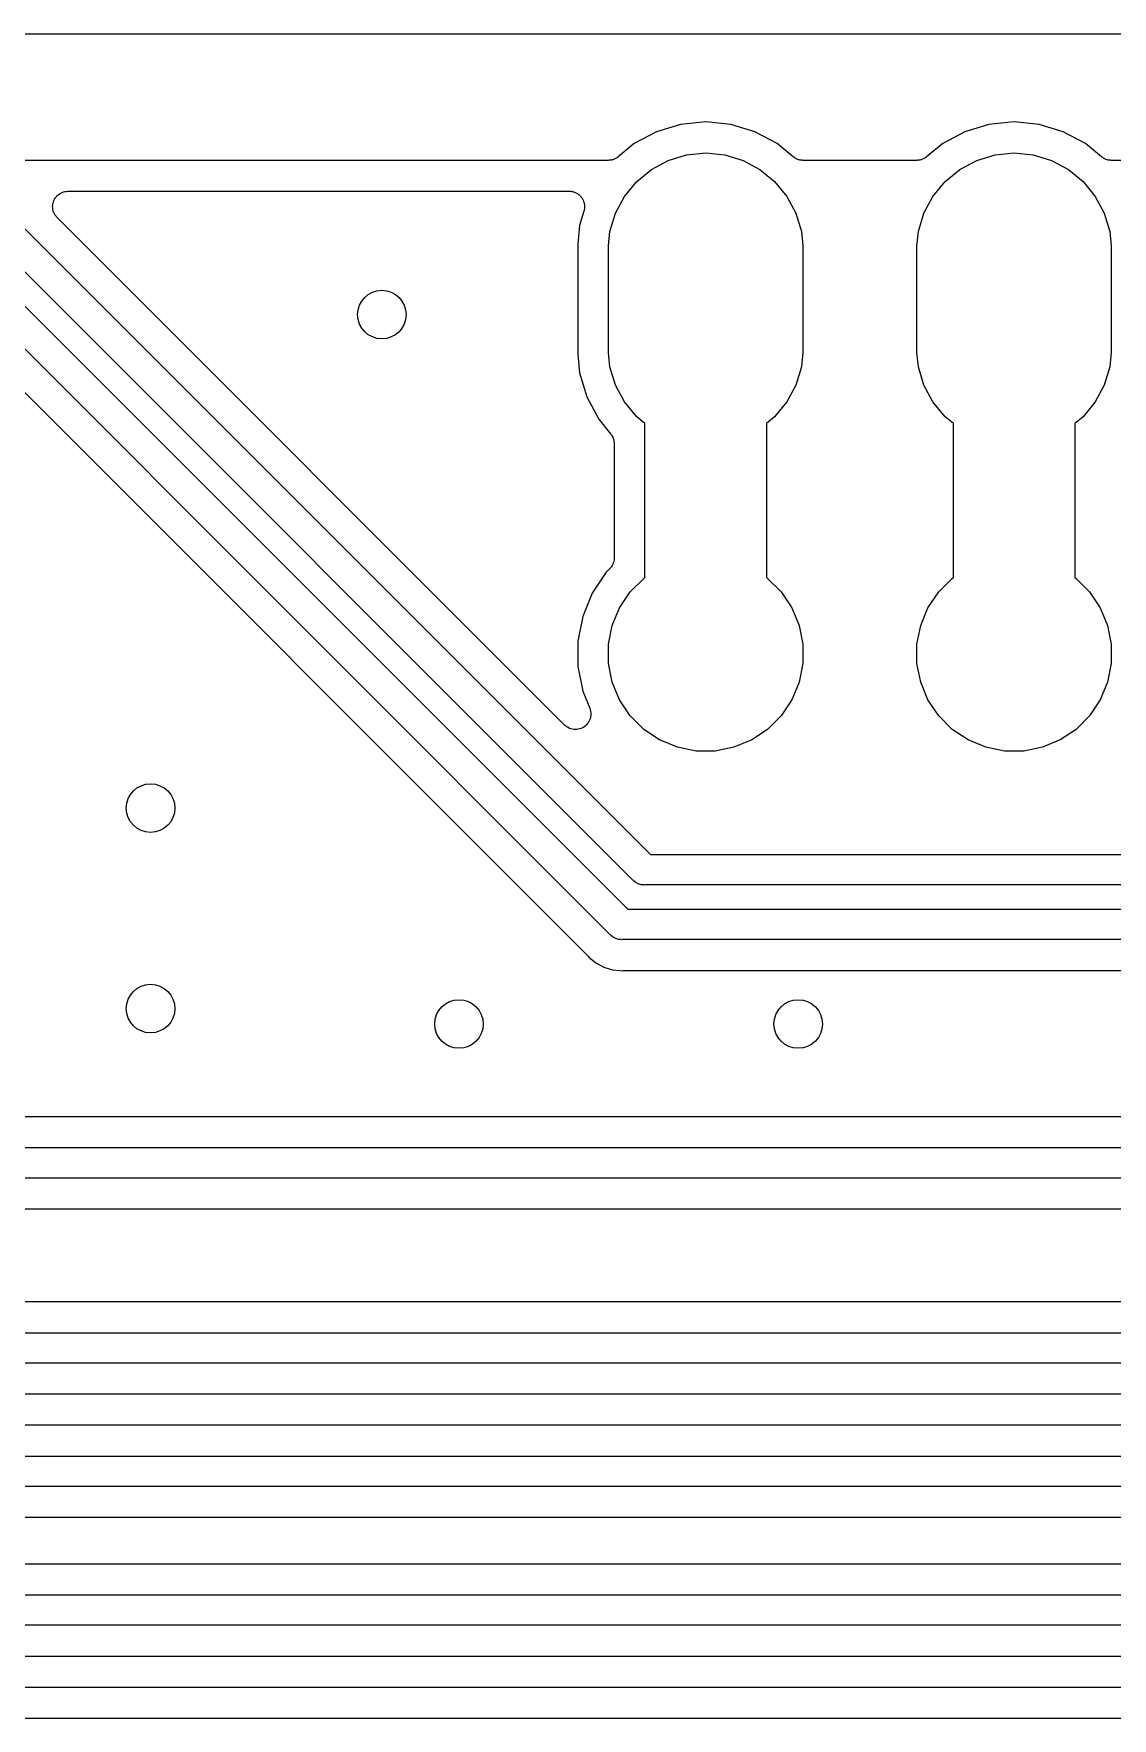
# Model space of a CAD drawing. Extents: x 74.5 to 163.3, y -89.7 to -63.9.
# Drawn here: x 97.97 to 106.85, y -82.17 to -68.3 of the extents above; entities that cross this region are included whole.
import ezdxf

# ---------------------------------------------------------------- set-up
doc = ezdxf.new("R2010")
doc.units = 0
doc.layers.add('BLACK', color=7, linetype='CONTINUOUS')

msp = doc.modelspace()

# ---------------------------------------------------------------- linework, layer by layer
at = {"layer": 'BLACK', "linetype": 'CONTINUOUS'}
for p, q in [((78.2664, -68.299), (117.441, -68.299)), ((103.298, -69.0463), (103.1, -69.1065)), ((103.505, -69.0259), (103.298, -69.0463)), ((103.712, -69.0463), (103.505, -69.0259)), ((103.91, -69.1065), (103.712, -69.0463)), ((105.838, -69.0463), (105.64, -69.1065)), ((106.045, -69.0259), (105.838, -69.0463)), ((106.252, -69.0463), (106.045, -69.0259)), ((106.45, -69.1065), (106.252, -69.0463)), ((102.917, -69.2044), (102.784, -69.3132)), ((103.1, -69.1065), (102.917, -69.2044)), ((104.093, -69.2044), (103.91, -69.1065)), ((104.226, -69.3132), (104.093, -69.2044)), ((105.457, -69.2044), (105.324, -69.3132)), ((105.64, -69.1065), (105.457, -69.2044)), ((106.633, -69.2044), (106.45, -69.1065)), ((106.766, -69.3132), (106.633, -69.2044)), ((102.703, -69.342), (81.0714, -69.342)), ((102.709, -69.3415), (102.703, -69.342)), ((102.714, -69.3415), (102.709, -69.3415)), ((102.721, -69.3403), (102.714, -69.3415)), ((102.728, -69.3396), (102.721, -69.3403)), ((102.733, -69.338), (102.728, -69.3396)), ((102.739, -69.337), (102.733, -69.338)), ((102.745, -69.3344), (102.739, -69.337)), ((102.752, -69.3324), (102.745, -69.3344)), ((102.757, -69.3298), (102.752, -69.3324)), ((102.762, -69.3278), (102.757, -69.3298)), ((102.768, -69.324), (102.762, -69.3278)), ((102.774, -69.3208), (102.768, -69.324)), ((102.778, -69.3173), (102.774, -69.3208)), ((102.783, -69.3143), (102.778, -69.3173)), ((102.784, -69.3132), (102.783, -69.3143)), ((103.058, -69.4166), (103.197, -69.3423)), ((103.197, -69.3423), (103.348, -69.2966)), ((103.348, -69.2966), (103.505, -69.2811)), ((103.505, -69.2811), (103.662, -69.2966)), ((103.662, -69.2966), (103.813, -69.3423)), ((103.813, -69.3423), (103.952, -69.4166)), ((104.231, -69.3162), (104.226, -69.3132)), ((104.235, -69.3198), (104.231, -69.3162)), ((104.241, -69.3231), (104.235, -69.3198)), ((104.247, -69.327), (104.241, -69.3231)), ((104.252, -69.3291), (104.247, -69.327)), ((104.256, -69.3317), (104.252, -69.3291)), ((104.263, -69.3338), (104.256, -69.3317)), ((104.269, -69.3365), (104.263, -69.3338)), ((104.275, -69.3376), (104.269, -69.3365)), ((104.28, -69.3392), (104.275, -69.3376)), ((104.287, -69.34), (104.28, -69.3392)), ((104.294, -69.3414), (104.287, -69.34)), ((104.299, -69.3414), (104.294, -69.3414)), ((104.305, -69.342), (104.299, -69.3414)), ((104.307, -69.342), (104.305, -69.342)), ((105.243, -69.342), (104.307, -69.342)), ((105.249, -69.3415), (105.243, -69.342)), ((105.254, -69.3415), (105.249, -69.3415)), ((105.261, -69.3403), (105.254, -69.3415)), ((105.268, -69.3396), (105.261, -69.3403)), ((105.273, -69.338), (105.268, -69.3396)), ((105.279, -69.337), (105.273, -69.338)), ((105.285, -69.3344), (105.279, -69.337)), ((105.292, -69.3324), (105.285, -69.3344)), ((105.297, -69.3298), (105.292, -69.3324)), ((105.302, -69.3278), (105.297, -69.3298)), ((105.308, -69.324), (105.302, -69.3278)), ((105.314, -69.3208), (105.308, -69.324)), ((105.318, -69.3173), (105.314, -69.3208)), ((105.323, -69.3143), (105.318, -69.3173)), ((105.324, -69.3132), (105.323, -69.3143)), ((105.598, -69.4166), (105.737, -69.3423)), ((105.737, -69.3423), (105.888, -69.2966)), ((105.888, -69.2966), (106.045, -69.2811)), ((106.045, -69.2811), (106.202, -69.2966)), ((106.202, -69.2966), (106.353, -69.3423)), ((106.353, -69.3423), (106.492, -69.4166)), ((106.771, -69.3162), (106.766, -69.3132)), ((106.775, -69.3198), (106.771, -69.3162)), ((106.781, -69.3231), (106.775, -69.3198)), ((106.787, -69.327), (106.781, -69.3231)), ((106.792, -69.3291), (106.787, -69.327)), ((106.796, -69.3317), (106.792, -69.3291)), ((106.803, -69.3338), (106.796, -69.3317)), ((106.809, -69.3365), (106.803, -69.3338)), ((106.815, -69.3376), (106.809, -69.3365)), ((106.82, -69.3392), (106.815, -69.3376)), ((106.827, -69.34), (106.82, -69.3392)), ((106.834, -69.3414), (106.827, -69.34)), ((106.839, -69.3414), (106.834, -69.3414)), ((106.845, -69.342), (106.839, -69.3414)), ((106.847, -69.342), (106.845, -69.342)), ((107.783, -69.342), (106.847, -69.342)), ((102.937, -69.5166), (103.058, -69.4166)), ((103.952, -69.4166), (104.073, -69.5166)), ((105.477, -69.5166), (105.598, -69.4166)), ((106.492, -69.4166), (106.613, -69.5166)), ((98.1558, -69.6422), (98.1635, -69.6329)), ((98.1635, -69.6329), (98.1637, -69.6327)), ((98.1637, -69.6327), (98.1638, -69.6326)), ((98.1638, -69.6326), (98.1733, -69.6249)), ((98.1733, -69.6249), (98.1827, -69.6172)), ((98.1827, -69.6172), (98.1829, -69.6171)), ((98.1829, -69.6171), (98.1831, -69.617)), ((98.1831, -69.617), (98.1939, -69.6113)), ((98.1939, -69.6113), (98.2046, -69.6056)), ((98.2046, -69.6056), (98.2048, -69.6055)), ((98.2048, -69.6055), (98.205, -69.6054)), ((98.205, -69.6054), (98.2166, -69.602)), ((98.2166, -69.602), (98.2283, -69.5984)), ((98.2283, -69.5984), (98.2286, -69.5984)), ((98.2286, -69.5984), (98.2288, -69.5983)), ((98.2288, -69.5983), (98.2408, -69.5972)), ((98.2408, -69.5972), (98.253, -69.596)), ((98.253, -69.596), (102.381, -69.596)), ((102.381, -69.596), (102.382, -69.596)), ((102.382, -69.596), (102.388, -69.5967)), ((102.388, -69.5967), (102.394, -69.5967)), ((102.394, -69.5967), (102.401, -69.598)), ((102.401, -69.598), (102.407, -69.5988)), ((102.407, -69.5988), (102.413, -69.6005)), ((102.413, -69.6005), (102.418, -69.6017)), ((102.418, -69.6017), (102.424, -69.6043)), ((102.424, -69.6043), (102.431, -69.6063)), ((102.431, -69.6063), (102.436, -69.6091)), ((102.436, -69.6091), (102.441, -69.6114)), ((102.441, -69.6114), (102.447, -69.615)), ((102.447, -69.615), (102.452, -69.6182)), ((102.452, -69.6182), (102.457, -69.622)), ((102.457, -69.622), (102.462, -69.6253)), ((102.462, -69.6253), (102.466, -69.6299)), ((102.466, -69.6299), (102.471, -69.6341)), ((102.471, -69.6341), (102.475, -69.6387)), ((102.837, -69.6384), (102.937, -69.5166)), ((104.073, -69.5166), (104.173, -69.6384)), ((105.377, -69.6384), (105.477, -69.5166)), ((106.613, -69.5166), (106.713, -69.6384)), ((98.126, -69.7217), (98.1273, -69.7096)), ((98.126, -69.7219), (98.126, -69.7217)), ((98.126, -69.7221), (98.126, -69.7219)), ((98.1271, -69.7341), (98.126, -69.7221)), ((98.1282, -69.7464), (98.1271, -69.7341)), ((98.1273, -69.7096), (98.1286, -69.6975)), ((98.1282, -69.7466), (98.1282, -69.7464)), ((98.1283, -69.7468), (98.1282, -69.7466)), ((98.1316, -69.7583), (98.1283, -69.7468)), ((98.1286, -69.6975), (98.1287, -69.6972)), ((98.1287, -69.697), (98.1324, -69.6853)), ((98.1287, -69.6972), (98.1287, -69.697)), ((98.1351, -69.7702), (98.1316, -69.7583)), ((98.1324, -69.6853), (98.1359, -69.6738)), ((98.1352, -69.7704), (98.1351, -69.7702)), ((98.1352, -69.7706), (98.1352, -69.7704)), ((98.1409, -69.7814), (98.1352, -69.7706)), ((98.1359, -69.6738), (98.136, -69.6736)), ((98.136, -69.6736), (98.1361, -69.6734)), ((98.1361, -69.6734), (98.1419, -69.6627)), ((98.1419, -69.6627), (98.1477, -69.652)), ((98.1477, -69.652), (98.1479, -69.6518)), ((98.1479, -69.6518), (98.148, -69.6516)), ((98.148, -69.6516), (98.1558, -69.6422)), ((102.502, -69.7599), (102.466, -69.8784)), ((102.475, -69.6387), (102.479, -69.6429)), ((102.479, -69.6429), (102.483, -69.6483)), ((102.483, -69.6483), (102.487, -69.6535)), ((102.487, -69.6535), (102.49, -69.6586)), ((102.49, -69.6586), (102.493, -69.6635)), ((102.493, -69.6635), (102.495, -69.6696)), ((102.495, -69.6696), (102.498, -69.6754)), ((102.498, -69.6754), (102.5, -69.681)), ((102.5, -69.681), (102.502, -69.6865)), ((102.502, -69.6865), (102.504, -69.6929)), ((102.503, -69.7541), (102.502, -69.7599)), ((102.505, -69.7485), (102.503, -69.7541)), ((102.504, -69.6929), (102.505, -69.6992)), ((102.505, -69.6992), (102.506, -69.705)), ((102.506, -69.742), (102.505, -69.7485)), ((102.506, -69.705), (102.507, -69.7108)), ((102.507, -69.7356), (102.506, -69.742)), ((102.507, -69.7108), (102.507, -69.7173)), ((102.507, -69.7173), (102.508, -69.7239)), ((102.508, -69.7239), (102.507, -69.7297)), ((102.507, -69.7297), (102.507, -69.7356)), ((102.762, -69.7774), (102.837, -69.6384)), ((104.173, -69.6384), (104.248, -69.7774)), ((105.302, -69.7774), (105.377, -69.6384)), ((106.713, -69.6384), (106.788, -69.7774)), ((97.8151, -69.8239), (103.05, -75.059)), ((98.1465, -69.7922), (98.1409, -69.7814)), ((98.1466, -69.7923), (98.1465, -69.7922)), ((98.1467, -69.7925), (98.1466, -69.7923)), ((98.1544, -69.802), (98.1467, -69.7925)), ((98.162, -69.8115), (98.1544, -69.802)), ((98.1623, -69.8118), (98.162, -69.8115)), ((98.1623, -69.8119), (98.1623, -69.8118)), ((98.1632, -69.8128), (98.1623, -69.8119)), ((98.1623, -69.8119), (98.1623, -69.8119)), ((102.342, -73.992), (98.1632, -69.8128)), ((102.466, -69.8784), (102.451, -70.0332)), ((102.717, -69.9282), (102.762, -69.7774)), ((104.248, -69.7774), (104.293, -69.9282)), ((105.257, -69.9282), (105.302, -69.7774)), ((106.788, -69.7774), (106.833, -69.9282)), ((102.906, -75.2681), (97.6706, -70.033)), ((102.451, -70.0332), (102.451, -70.9368)), ((102.705, -70.0457), (102.717, -69.9282)), ((102.705, -70.9243), (102.705, -70.0457)), ((104.293, -69.9282), (104.305, -70.0457)), ((104.305, -70.0457), (104.305, -70.9243)), ((105.245, -70.0457), (105.257, -69.9282)), ((105.245, -70.9243), (105.245, -70.0457)), ((106.833, -69.9282), (106.845, -70.0457)), ((106.845, -70.0457), (106.845, -70.9243)), ((97.6287, -70.274), (102.864, -75.509)), ((102.719, -75.7181), (97.4842, -70.483)), ((97.4162, -70.7742), (102.526, -75.8844)), ((102.451, -70.9368), (102.466, -71.0916)), ((102.717, -71.0418), (102.705, -70.9243)), ((104.305, -70.9243), (104.293, -71.0418)), ((105.257, -71.0418), (105.245, -70.9243)), ((106.845, -70.9243), (106.833, -71.0418)), ((102.466, -71.0916), (102.527, -71.2903)), ((102.762, -71.1926), (102.717, -71.0418)), ((104.293, -71.0418), (104.248, -71.1926)), ((105.302, -71.1926), (105.257, -71.0418)), ((106.833, -71.0418), (106.788, -71.1926)), ((102.527, -71.2903), (102.624, -71.4734)), ((102.837, -71.3316), (102.762, -71.1926)), ((104.248, -71.1926), (104.173, -71.3316)), ((105.377, -71.3316), (105.302, -71.1926)), ((106.788, -71.1926), (106.713, -71.3316)), ((102.937, -71.4534), (102.837, -71.3316)), ((104.173, -71.3316), (104.073, -71.4534)), ((105.477, -71.4534), (105.377, -71.3316)), ((106.713, -71.3316), (106.613, -71.4534)), ((102.624, -71.4734), (102.722, -71.5926)), ((103.005, -71.5096), (102.937, -71.4534)), ((103.005, -72.7779), (103.005, -71.5096)), ((104.073, -71.4534), (104.005, -71.5096)), ((104.005, -71.5096), (104.005, -72.7779)), ((105.545, -71.5096), (105.477, -71.4534)), ((105.545, -72.7779), (105.545, -71.5096)), ((106.613, -71.4534), (106.545, -71.5096)), ((106.545, -71.5096), (106.545, -72.7779)), ((102.722, -71.5926), (102.723, -71.5939)), ((102.723, -71.5939), (102.726, -71.5986)), ((102.726, -71.5986), (102.73, -71.6028)), ((102.73, -71.6028), (102.733, -71.6089)), ((102.733, -71.6089), (102.737, -71.6147)), ((102.737, -71.6147), (102.739, -71.6199)), ((102.739, -71.6199), (102.741, -71.6247)), ((102.741, -71.6247), (102.743, -71.6313)), ((102.743, -71.6313), (102.746, -71.6377)), ((102.746, -71.6377), (102.747, -71.6432)), ((102.747, -71.6432), (102.749, -71.6485)), ((102.749, -71.6485), (102.749, -71.6553)), ((102.749, -71.6553), (102.751, -71.6621)), ((102.751, -71.6621), (102.75, -71.6676)), ((102.75, -71.6676), (102.751, -71.6731)), ((102.751, -71.6731), (102.751, -72.6168)), ((102.729, -72.6886), (102.721, -72.6975)), ((102.73, -72.6875), (102.729, -72.688)), ((102.729, -72.688), (102.729, -72.6886)), ((102.735, -72.6771), (102.73, -72.6875)), ((102.741, -72.6668), (102.735, -72.6771)), ((102.745, -72.6544), (102.741, -72.6656)), ((102.741, -72.6656), (102.741, -72.6662)), ((102.741, -72.6662), (102.741, -72.6668)), ((102.748, -72.6432), (102.745, -72.6544)), ((102.75, -72.6303), (102.748, -72.6419)), ((102.748, -72.6419), (102.748, -72.6426)), ((102.748, -72.6426), (102.748, -72.6432)), ((102.751, -72.6186), (102.75, -72.6303)), ((102.751, -72.6168), (102.751, -72.6172)), ((102.751, -72.6172), (102.751, -72.6173)), ((102.751, -72.6173), (102.751, -72.6173)), ((102.751, -72.6173), (102.751, -72.6186)), ((102.686, -72.7341), (102.571, -72.9067)), ((102.714, -72.7066), (102.686, -72.7341)), ((102.721, -72.6975), (102.714, -72.7066)), ((102.884, -72.896), (102.995, -72.7846)), ((102.995, -72.7846), (103.005, -72.7779)), ((104.005, -72.7779), (104.015, -72.7846)), ((104.015, -72.7846), (104.126, -72.896)), ((105.424, -72.896), (105.535, -72.7846)), ((105.535, -72.7846), (105.545, -72.7779)), ((106.545, -72.7779), (106.555, -72.7846)), ((106.555, -72.7846), (106.666, -72.896)), ((102.571, -72.9067), (102.492, -73.0986)), ((102.796, -73.0271), (102.884, -72.896)), ((104.126, -72.896), (104.214, -73.0271)), ((105.336, -73.0271), (105.424, -72.896)), ((106.666, -72.896), (106.754, -73.0271)), ((102.492, -73.0986), (102.451, -73.3022)), ((102.736, -73.1726), (102.796, -73.0271)), ((104.214, -73.0271), (104.274, -73.1726)), ((105.276, -73.1726), (105.336, -73.0271)), ((106.754, -73.0271), (106.814, -73.1726)), ((102.705, -73.3272), (102.736, -73.1726)), ((104.274, -73.1726), (104.305, -73.3272)), ((105.245, -73.3272), (105.276, -73.1726)), ((106.814, -73.1726), (106.845, -73.3272)), ((102.451, -73.3022), (102.451, -73.5098)), ((102.705, -73.4848), (102.705, -73.3272)), ((104.305, -73.3272), (104.305, -73.4848)), ((105.245, -73.4848), (105.245, -73.3272)), ((106.845, -73.3272), (106.845, -73.4848)), ((102.451, -73.5098), (102.492, -73.7134)), ((102.736, -73.6394), (102.705, -73.4848)), ((104.305, -73.4848), (104.274, -73.6394)), ((105.276, -73.6394), (105.245, -73.4848)), ((106.845, -73.4848), (106.814, -73.6394)), ((102.796, -73.7849), (102.736, -73.6394)), ((104.274, -73.6394), (104.214, -73.7849)), ((105.336, -73.7849), (105.276, -73.6394)), ((106.814, -73.6394), (106.754, -73.7849)), ((102.492, -73.7134), (102.55, -73.8536)), ((102.884, -73.916), (102.796, -73.7849)), ((104.214, -73.7849), (104.126, -73.916)), ((105.424, -73.916), (105.336, -73.7849)), ((106.754, -73.7849), (106.666, -73.916)), ((102.55, -73.8536), (102.55, -73.8551)), ((102.55, -73.8551), (102.55, -73.8551)), ((102.55, -73.8551), (102.55, -73.8551)), ((102.55, -73.8551), (102.55, -73.8553)), ((102.55, -73.8553), (102.554, -73.8671)), ((102.557, -73.9284), (102.553, -73.9399)), ((102.554, -73.8671), (102.557, -73.8789)), ((102.557, -73.8789), (102.557, -73.879)), ((102.557, -73.879), (102.557, -73.8791)), ((102.557, -73.8791), (102.558, -73.8916)), ((102.558, -73.9158), (102.557, -73.9282)), ((102.557, -73.9282), (102.557, -73.9283)), ((102.557, -73.9283), (102.557, -73.9284)), ((102.558, -73.8916), (102.559, -73.9036)), ((102.559, -73.9038), (102.558, -73.9158)), ((102.559, -73.9036), (102.559, -73.9037)), ((102.559, -73.9037), (102.559, -73.9038)), ((102.995, -74.0274), (102.884, -73.916)), ((104.126, -73.916), (104.015, -74.0274)), ((105.535, -74.0274), (105.424, -73.916)), ((106.666, -73.916), (106.555, -74.0274)), ((102.352, -73.9996), (102.342, -73.992)), ((102.361, -74.0077), (102.352, -73.9996)), ((102.362, -74.0077), (102.361, -74.0077)), ((102.362, -74.0078), (102.362, -74.0077)), ((102.372, -74.0134), (102.362, -74.0078)), ((102.383, -74.0194), (102.372, -74.0134)), ((102.383, -74.0195), (102.383, -74.0194)), ((102.383, -74.0194), (102.383, -74.0194)), ((102.395, -74.023), (102.383, -74.0195)), ((102.407, -74.0267), (102.395, -74.023)), ((102.419, -74.028), (102.407, -74.0267)), ((102.407, -74.0267), (102.407, -74.0267)), ((102.407, -74.0267), (102.407, -74.0267)), ((102.432, -74.0292), (102.419, -74.028)), ((102.444, -74.0281), (102.432, -74.0292)), ((102.432, -74.0292), (102.432, -74.0292)), ((102.432, -74.0292), (102.432, -74.0292)), ((102.456, -74.027), (102.444, -74.0281)), ((102.468, -74.0234), (102.456, -74.0269)), ((102.456, -74.0269), (102.456, -74.0269)), ((102.456, -74.0269), (102.456, -74.027)), ((102.48, -74.0199), (102.468, -74.0234)), ((102.491, -74.014), (102.48, -74.0198)), ((102.48, -74.0198), (102.48, -74.0199)), ((102.48, -74.0199), (102.48, -74.0199)), ((102.502, -74.0084), (102.491, -74.014)), ((102.512, -74.0003), (102.502, -74.0083)), ((102.502, -74.0083), (102.502, -74.0083)), ((102.502, -74.0083), (102.502, -74.0084)), ((102.521, -73.9928), (102.512, -74.0003)), ((102.529, -73.9831), (102.521, -73.9927)), ((102.521, -73.9927), (102.521, -73.9927)), ((102.521, -73.9927), (102.521, -73.9928)), ((102.537, -73.9738), (102.529, -73.9831)), ((102.543, -73.9631), (102.537, -73.9736)), ((102.537, -73.9736), (102.537, -73.9737)), ((102.537, -73.9737), (102.537, -73.9738)), ((102.549, -73.9521), (102.543, -73.9631)), ((102.553, -73.9399), (102.549, -73.9519)), ((102.549, -73.9519), (102.549, -73.952)), ((102.549, -73.952), (102.549, -73.9521)), ((103.126, -74.115), (102.995, -74.0274)), ((104.015, -74.0274), (103.884, -74.115)), ((105.666, -74.115), (105.535, -74.0274)), ((106.555, -74.0274), (106.424, -74.115)), ((103.272, -74.1753), (103.126, -74.115)), ((103.426, -74.206), (103.272, -74.1753)), ((103.584, -74.206), (103.426, -74.206)), ((103.738, -74.1753), (103.584, -74.206)), ((103.884, -74.115), (103.738, -74.1753)), ((105.812, -74.1753), (105.666, -74.115)), ((105.966, -74.206), (105.812, -74.1753)), ((106.124, -74.206), (105.966, -74.206)), ((106.278, -74.1753), (106.124, -74.206)), ((106.424, -74.115), (106.278, -74.1753)), ((103.05, -75.059), (157.301, -75.059)), ((102.91, -75.2728), (102.906, -75.2681)), ((102.914, -75.2767), (102.91, -75.2728)), ((102.926, -75.2864), (102.914, -75.2767)), ((102.914, -75.2767), (102.914, -75.2767)), ((102.929, -75.2884), (102.926, -75.2864)), ((102.95, -75.3), (102.929, -75.2884)), ((102.974, -75.3072), (102.95, -75.3)), ((102.992, -75.309), (102.974, -75.3072)), ((102.998, -75.3096), (102.992, -75.309)), ((102.992, -75.309), (102.992, -75.309)), ((103.005, -75.309), (102.998, -75.3096)), ((157.347, -75.309), (103.005, -75.309)), ((102.864, -75.509), (159.772, -75.509)), ((102.723, -75.7228), (102.719, -75.7181)), ((102.728, -75.7267), (102.723, -75.7228)), ((102.739, -75.7361), (102.728, -75.7267)), ((102.728, -75.7267), (102.728, -75.7267)), ((102.742, -75.7384), (102.739, -75.7361)), ((102.764, -75.7501), (102.742, -75.7384)), ((102.788, -75.7572), (102.764, -75.7501)), ((102.806, -75.759), (102.788, -75.7572)), ((102.812, -75.7596), (102.806, -75.759)), ((102.806, -75.759), (102.806, -75.759)), ((102.818, -75.759), (102.812, -75.7596)), ((159.818, -75.759), (102.818, -75.759)), ((102.526, -75.8844), (102.528, -75.8857)), ((102.528, -75.8857), (102.531, -75.8899)), ((102.531, -75.8899), (102.535, -75.8937)), ((102.535, -75.8937), (102.543, -75.9033)), ((102.543, -75.9033), (102.6, -75.9507)), ((102.6, -75.9507), (102.666, -75.9859)), ((102.666, -75.9859), (102.718, -76.0016)), ((102.718, -76.0016), (102.718, -76.0017)), ((102.718, -76.0017), (102.738, -76.0075)), ((102.738, -76.0075), (102.8, -76.0136)), ((102.8, -76.0136), (102.8, -76.0136)), ((102.8, -76.0136), (102.812, -76.0148)), ((102.812, -76.0148), (102.824, -76.0136)), ((102.824, -76.0136), (102.826, -76.0135)), ((102.826, -76.0135), (102.832, -76.0135)), ((102.832, -76.0135), (102.837, -76.013)), ((102.837, -76.013), (159.799, -76.013)), ((115.545, -77.218), (96.0946, -77.218)), ((95.9368, -77.472), (115.564, -77.472)), ((115.518, -77.722), (95.8911, -77.722)), ((95.9098, -77.976), (115.36, -77.976)), ((114.148, -78.742), (95.9676, -78.742)), ((95.8098, -78.996), (114.167, -78.996)), ((114.121, -79.246), (95.7641, -79.246)), ((95.7828, -79.5), (113.963, -79.5)), ((113.132, -79.758), (95.5231, -79.758)), ((95.3653, -80.012), (113.151, -80.012)), ((113.105, -80.262), (95.3196, -80.262)), ((95.3383, -80.516), (112.947, -80.516)), ((111.227, -80.901), (95.3312, -80.901)), ((95.1734, -81.155), (111.246, -81.155)), ((111.2, -81.405), (95.1277, -81.405)), ((95.1464, -81.659), (111.042, -81.659)), ((109.703, -81.917), (94.5706, -81.917)), ((94.4128, -82.171), (109.722, -82.171))]:
    msp.add_line(p, q, dxfattribs=at)
at = {"layer": 'BLACK'}
for centre in [(100.838, -70.612), (98.933, -74.676), (98.933, -76.327), (101.473, -76.454), (104.267, -76.454)]:
    msp.add_circle(centre, 0.2, dxfattribs=at)

doc.saveas('drawing.dxf')
